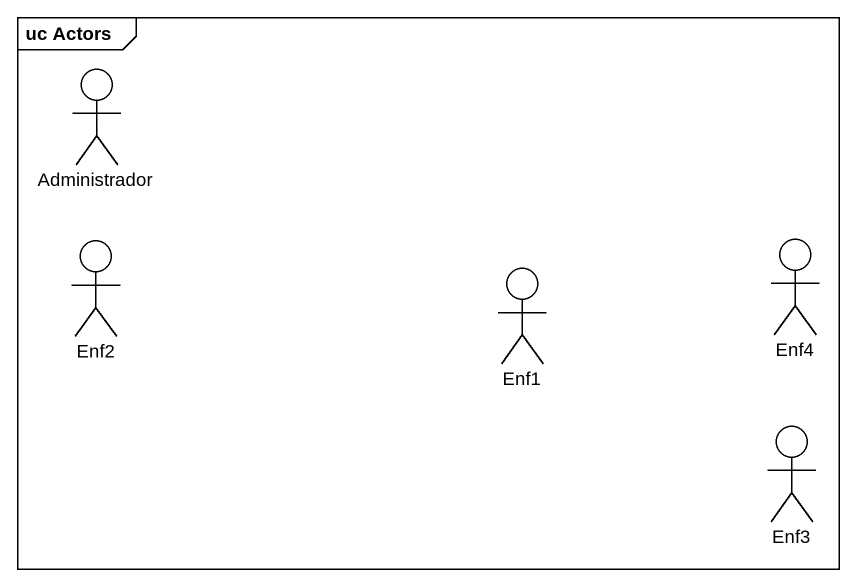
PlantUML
@startuml
mainframe uc Actors
actor Administrador
actor Enf2
actor Enf1
actor Enf4
actor Enf3
@enduml
